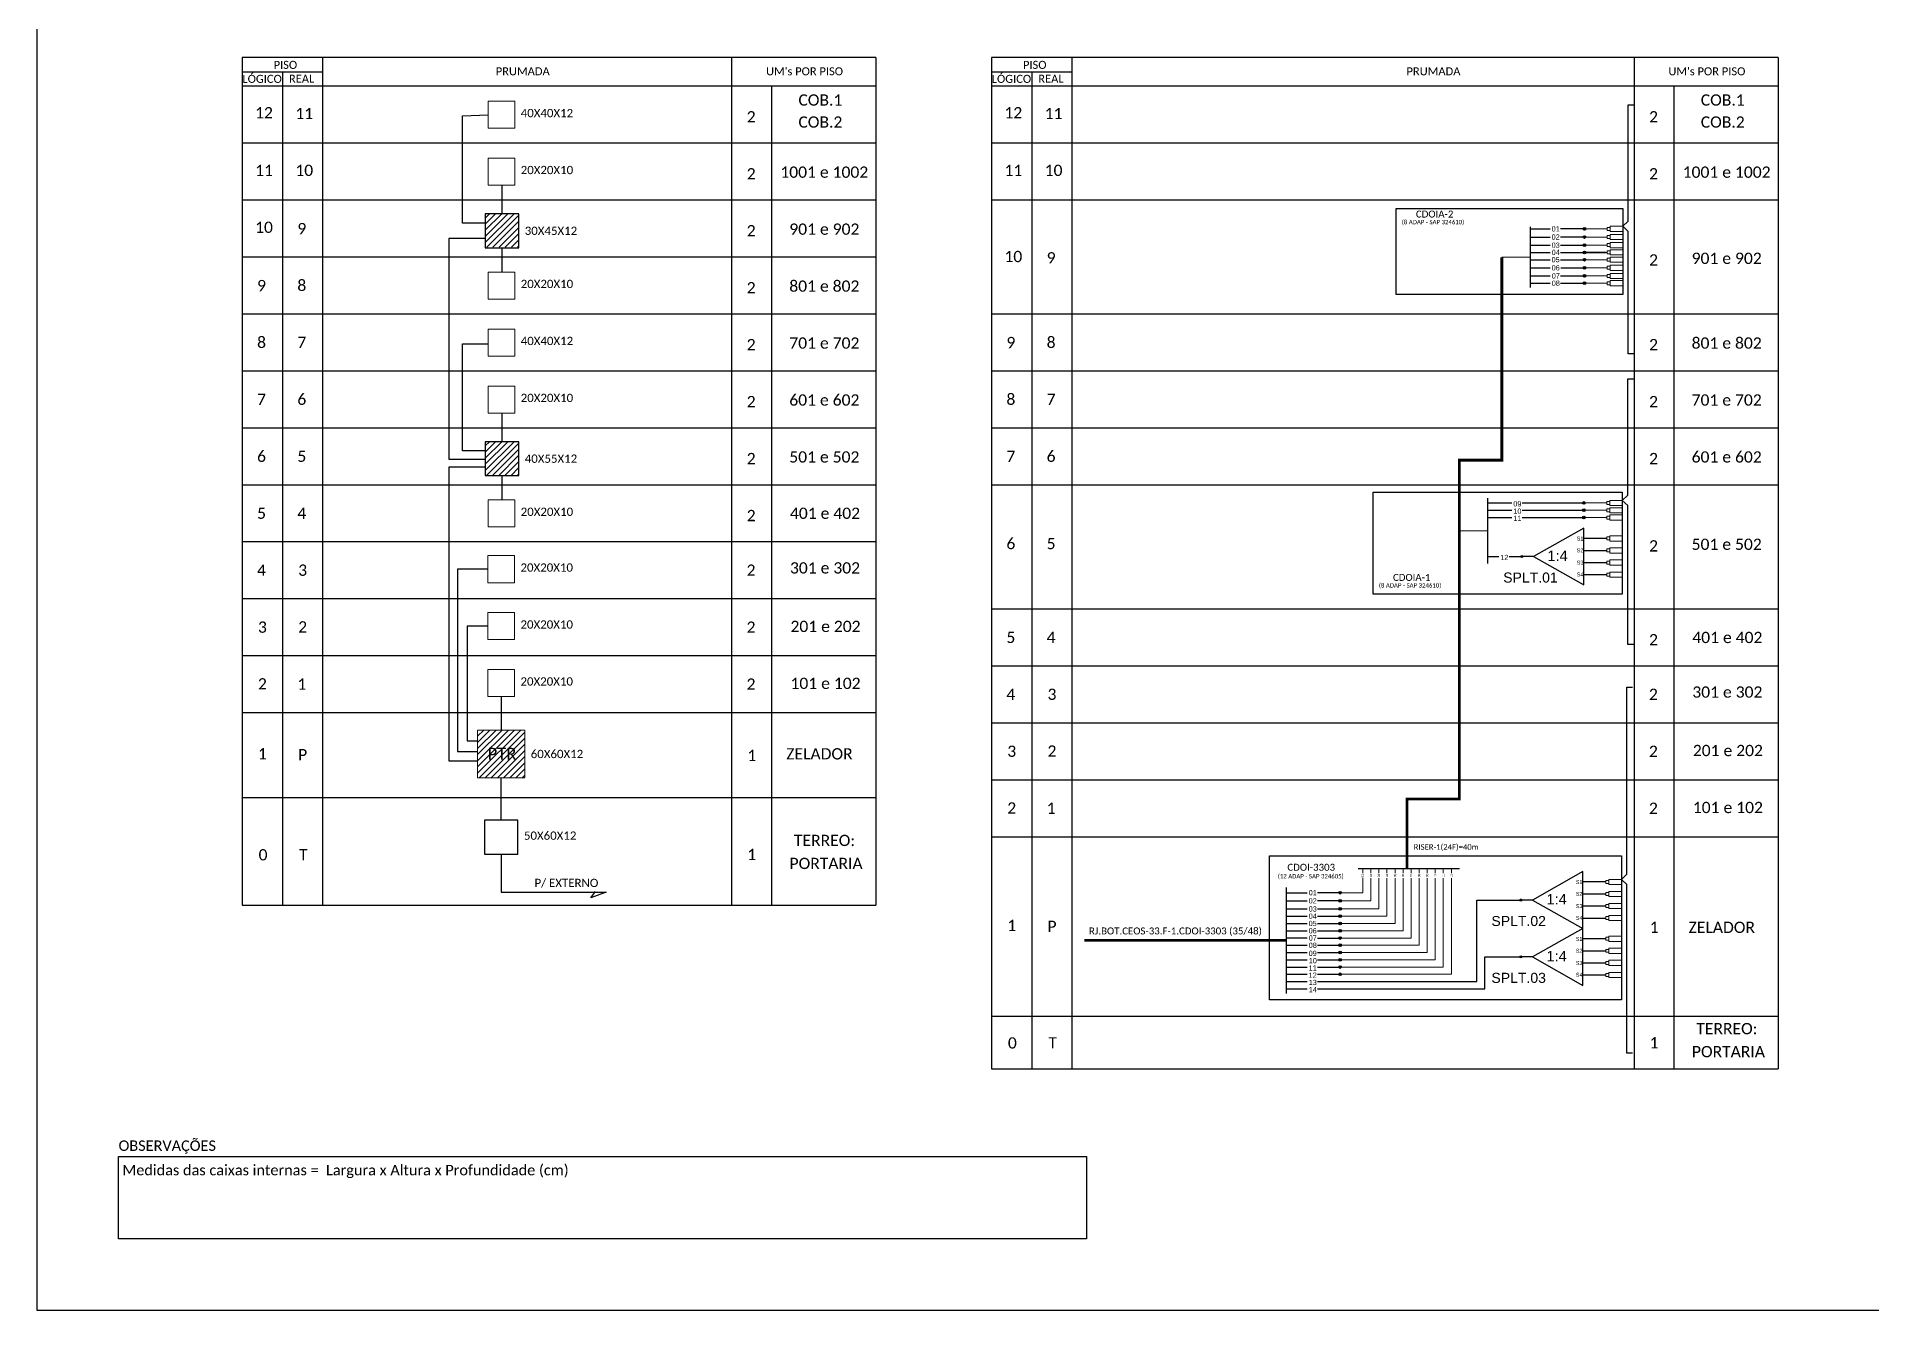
# Model space of a CAD drawing. Header units: inches. Extents: x 0 to 839, y 0 to 594.
# Drawn here: x 0 to 527, y 0 to 366 of the extents above; entities that cross this region are included whole.
import ezdxf
from ezdxf.enums import TextEntityAlignment as Align

# ---------------------------------------------------------------- set-up
doc = ezdxf.new("R2010")
doc.units = ezdxf.units.IN
doc.header["$LTSCALE"] = 0.5
doc.layers.add('SURVEYS_LEGENDAS', color=7, linetype='Continuous')
doc.styles.add('ARIAL', font='arial.ttf')
doc.styles.add('WMF-Calibri0', font='calibri.ttf')

# ---------------------------------------------------------------- blocks, each defined once
blk = doc.blocks.new('SPLT_1-4_SC-APC')
at = {"color": 1, "linetype": 'Continuous', "ltscale": 2.5}
for points in [[(-7.37, -1.53), (-17.04, -6.98), (-7.37, -12.43), (-7.37, -1.53)], [(-17.04, -6.98), (-19.26, -6.98)]]:
    blk.add_lwpolyline(points, dxfattribs=at)
at = {"color": 3, "linetype": 'Continuous', "ltscale": 2.5}
for points in [[(-2.99, -3.51), (-7.37, -3.51)], [(-7.37, -5.82), (-2.99, -5.82)], [(-7.37, -8.12), (-2.99, -8.12)], [(-7.37, -10.43), (-2.99, -10.43)]]:
    blk.add_lwpolyline(points, dxfattribs=at)
at = {"color": 3, "lineweight": 0}
for points in [[(-2.99, -3.22), (-2.41, -3.22), (-2.41, -3.8), (-2.99, -3.8)], [(-2.99, -5.53), (-2.41, -5.53), (-2.41, -6.1), (-2.99, -6.1)], [(-2.99, -7.84), (-2.41, -7.84), (-2.41, -8.41), (-2.99, -8.41)], [(-2.99, -10.14), (-2.41, -10.14), (-2.41, -10.72), (-2.99, -10.72)]]:
    blk.add_lwpolyline(points, close=True, dxfattribs=at)
for points in [[(-2.41, -3.02), (-2.41, -4)], [(-2.41, -3.02), (0, -3.02)], [(-2.41, -4), (0, -4)], [(-2.41, -5.32), (-2.41, -6.31)], [(-2.41, -5.32), (0, -5.32)], [(-2.41, -6.31), (0, -6.31)], [(-2.41, -7.63), (-2.41, -8.62)], [(-2.41, -7.63), (0, -7.63)], [(-2.41, -8.62), (0, -8.62)], [(-2.41, -9.94), (-2.41, -10.92)], [(-2.41, -9.94), (0, -9.94)], [(-2.41, -10.92), (0, -10.92)]]:
    blk.add_lwpolyline(points, dxfattribs=at)
at = {"color": 1, "style": 'ARIAL'}
for s, height, p in [('S1', 0.75, (-8.74, -3.91)), ('1:4', 2, (-14.35, -7.83)), ('S2', 0.75, (-8.74, -6.17)), ('S3', 0.75, (-8.74, -8.52)), ('S4', 0.75, (-8.74, -10.78))]:
    blk.add_text(s, height=height, dxfattribs=at).set_placement(p)

msp = doc.modelspace()

# ---------------------------------------------------------------- hatches: boundary and pattern name
h = msp.add_hatch()
h.set_pattern_fill('ANSI31', color=1, scale=10, style=0)
h.set_pattern_definition([(45, (-486.7562, -82.57), (-0.8838835, 0.8838835), [])])
h.paths.add_polyline_path([(138.43, 315.15), (128.96, 315.15), (128.96, 305.55), (138.43, 305.55)])
h.paths.add_polyline_path([(136.74, 305.75), (136.74, 305.75), (136.74, 310.89), (136.74, 310.89)], flags=24)
h = msp.add_hatch(color=3)
h.dxf.hatch_style = 1
edge = h.paths.add_edge_path()
edge.add_arc((444.95, 310.82), 0.385, 0, 360)
h = msp.add_hatch(color=3)
h.dxf.hatch_style = 1
edge = h.paths.add_edge_path()
edge.add_arc((444.95, 308.48), 0.385, 0, 360)
h = msp.add_hatch(color=3)
h.dxf.hatch_style = 1
edge = h.paths.add_edge_path()
edge.add_arc((444.95, 306.15), 0.385, 0, 360)
h = msp.add_hatch(color=3)
h.dxf.hatch_style = 1
edge = h.paths.add_edge_path()
edge.add_arc((444.95, 304.06), 0.385, 0, 360)
h = msp.add_hatch(color=3)
h.dxf.hatch_style = 1
edge = h.paths.add_edge_path()
edge.add_arc((444.95, 301.97), 0.385, 0, 360)
h = msp.add_hatch(color=3)
h.dxf.hatch_style = 1
edge = h.paths.add_edge_path()
edge.add_arc((444.95, 299.63), 0.385, 0, 360)
h = msp.add_hatch(color=3)
h.dxf.hatch_style = 1
edge = h.paths.add_edge_path()
edge.add_arc((444.95, 297.3), 0.385, 0, 360)
h = msp.add_hatch(color=3)
h.dxf.hatch_style = 1
edge = h.paths.add_edge_path()
edge.add_arc((444.95, 295.21), 0.385, 0, 360)
h = msp.add_hatch()
h.set_pattern_fill('ANSI31', color=1, scale=10, style=0)
h.set_pattern_definition([(45, (-486.7562, -148.0575), (-0.8838835, 0.8838835), [])])
h.paths.add_polyline_path([(138.43, 249.66), (128.96, 249.66), (128.96, 240.06), (138.43, 240.06)])
h.paths.add_polyline_path([(136.74, 240.26), (136.74, 240.26), (136.74, 245.41), (136.74, 245.41)], flags=24)
h = msp.add_hatch(color=3)
h.dxf.hatch_style = 1
edge = h.paths.add_edge_path()
edge.add_arc((444.8, 232.04), 0.385, 0, 360)
h = msp.add_hatch(color=3)
h.dxf.hatch_style = 1
edge = h.paths.add_edge_path()
edge.add_arc((444.8, 229.95), 0.385, 0, 360)
h = msp.add_hatch(color=3)
h.dxf.hatch_style = 1
edge = h.paths.add_edge_path()
edge.add_arc((444.8, 227.86), 0.385, 0, 360)
h = msp.add_hatch(color=3)
h.dxf.hatch_style = 1
edge = h.paths.add_edge_path()
edge.add_arc((426.96, 216.63), 0.29, 0, 360)
h = msp.add_hatch()
h.set_pattern_fill('ANSI31', color=1, scale=10, style=0)
h.set_pattern_definition([(45, (-484.8466, -230.9373), (-0.8838835, 0.8838835), [])])
h.paths.add_polyline_path([(126.77, 153.03), (140.34, 153.03), (140.34, 166.78), (126.77, 166.78)])
h.paths.add_polyline_path([(128.78, 157.38), (138.86, 157.38), (138.86, 162.53), (128.78, 162.53)], flags=24)
h = msp.add_hatch(color=3)
h.dxf.hatch_style = 1
edge = h.paths.add_edge_path()
edge.add_arc((374.7, 120.03), 0.385, 0, 360)
h = msp.add_hatch(color=3)
h.dxf.hatch_style = 1
edge = h.paths.add_edge_path()
edge.add_arc((374.7, 117.69), 0.385, 0, 360)
h = msp.add_hatch(color=3)
h.dxf.hatch_style = 1
edge = h.paths.add_edge_path()
edge.add_arc((426.69, 117.92), 0.29, 0, 360)
h = msp.add_hatch(color=3)
h.dxf.hatch_style = 1
edge = h.paths.add_edge_path()
edge.add_arc((374.7, 115.36), 0.385, 0, 360)
h = msp.add_hatch(color=3)
h.dxf.hatch_style = 1
edge = h.paths.add_edge_path()
edge.add_arc((374.7, 113.27), 0.385, 0, 360)
h = msp.add_hatch(color=3)
h.dxf.hatch_style = 1
edge = h.paths.add_edge_path()
edge.add_arc((374.7, 111.18), 0.385, 0, 360)
h = msp.add_hatch(color=3)
h.dxf.hatch_style = 1
edge = h.paths.add_edge_path()
edge.add_arc((374.7, 109.09), 0.385, 0, 360)
h = msp.add_hatch(color=3)
h.dxf.hatch_style = 1
edge = h.paths.add_edge_path()
edge.add_arc((374.7, 107), 0.385, 0, 360)
h = msp.add_hatch(color=3)
h.dxf.hatch_style = 1
edge = h.paths.add_edge_path()
edge.add_arc((374.7, 104.92), 0.385, 0, 360)
h = msp.add_hatch(color=3)
h.dxf.hatch_style = 1
edge = h.paths.add_edge_path()
edge.add_arc((374.7, 104.92), 0.385, 0, 360)
h = msp.add_hatch(color=3)
h.dxf.hatch_style = 1
edge = h.paths.add_edge_path()
edge.add_arc((374.7, 102.83), 0.385, 0, 360)
h = msp.add_hatch(color=3)
h.dxf.hatch_style = 1
edge = h.paths.add_edge_path()
edge.add_arc((374.7, 100.74), 0.385, 0, 360)
h = msp.add_hatch(color=3)
h.dxf.hatch_style = 1
edge = h.paths.add_edge_path()
edge.add_arc((426.69, 101.57), 0.29, 0, 360)
h = msp.add_hatch(color=3)
h.dxf.hatch_style = 1
edge = h.paths.add_edge_path()
edge.add_arc((374.7, 98.66), 0.385, 0, 360)
h = msp.add_hatch(color=3)
h.dxf.hatch_style = 1
edge = h.paths.add_edge_path()
edge.add_arc((374.7, 96.57), 0.385, 0, 360)

# ---------------------------------------------------------------- linework, layer by layer
at = {"color": 3}
for p, q in [((133.79, 315.15), (133.79, 323.38)), ((133.79, 298.41), (133.79, 305.39)), ((133.79, 249.66), (133.79, 257.89)), ((133.79, 232.92), (133.79, 239.9))]:
    msp.add_line(p, q, dxfattribs=at)
for points in [[(0, 0), (838.56, 0), (838.56, 594), (0, 594), (0, 0)], [(59.1, 360.12), (59.1, 116.48)], [(82.25, 116.48), (82.25, 360.12)], [(199.8, 360.12), (199.8, 116.48)], [(241.24, 360.12), (241.24, 116.48)], [(274.53, 360.12), (274.53, 69.41)], [(297.68, 69.41), (297.68, 360.12)], [(459.22, 360.12), (459.22, 69.41)], [(500.66, 360.12), (500.66, 69.41)], [(70.68, 356), (70.68, 116.48)], [(286.1, 356), (286.1, 69.41)], [(211.38, 116.48), (211.38, 351.89)], [(470.8, 69.41), (470.8, 351.89)], [(59.1, 335.52), (241.24, 335.52)], [(274.53, 335.52), (500.66, 335.52)], [(59.1, 319.15), (241.24, 319.15)], [(274.53, 319.15), (500.66, 319.15)], [(429.44, 306.14), (435.07, 306.14)], [(438.11, 306.14), (444.63, 306.14)], [(59.1, 302.78), (241.24, 302.78)], [(59.1, 286.4), (241.24, 286.4)], [(274.53, 286.4), (500.66, 286.4)], [(59.1, 270.03), (241.24, 270.03)], [(274.53, 270.03), (500.66, 270.03)], [(59.1, 253.66), (241.24, 253.66)], [(274.53, 253.66), (500.66, 253.66)], [(59.1, 237.29), (241.24, 237.29)], [(274.53, 237.29), (500.66, 237.29)], [(59.1, 220.92), (241.24, 220.92)], [(59.1, 204.55), (241.24, 204.55)], [(274.53, 201.61), (500.66, 201.61)], [(59.1, 188.17), (241.24, 188.17)], [(274.53, 185.24), (500.66, 185.24)], [(59.1, 171.8), (241.24, 171.8)], [(274.53, 168.86), (500.66, 168.86)], [(274.53, 152.49), (500.66, 152.49)], [(59.1, 147.43), (241.24, 147.43)], [(274.53, 136.12), (500.66, 136.12)], [(59.1, 116.48), (241.24, 116.48)], [(359.34, 115.35), (365.23, 115.35)], [(368.27, 115.35), (374.38, 115.35)], [(359.34, 102.83), (365.23, 102.83)], [(368.27, 102.83), (374.7, 102.83)], [(274.53, 84.55), (500.66, 84.55)], [(274.53, 69.41), (500.66, 69.41)]]:
    msp.add_lwpolyline(points)
at = {"color": 0}
for points in [[(241.24, 360.12), (59.1, 360.12)], [(500.66, 360.12), (274.53, 360.12)], [(59.1, 356), (82.25, 356)], [(274.53, 356), (297.68, 356)], [(59.1, 351.89), (241.24, 351.89)], [(274.53, 351.89), (500.66, 351.89)]]:
    msp.add_lwpolyline(points, dxfattribs=at)
at = {"color": 3}
for points in [[(128.98, 312.46), (122.37, 312.46), (122.37, 343.29), (129.79, 343.64)], [(459.23, 274.9), (457.57, 274.9), (457.57, 310.05), (456.01, 311.56), (457.57, 313.07), (457.57, 346.47), (459.22, 346.47)], [(128.98, 308.07), (118.53, 308.07), (118.53, 244.61), (128.98, 244.61)], [(429.44, 310.82), (435.07, 310.82)], [(444.95, 310.82), (438.11, 310.82)], [(128.98, 246.98), (122.37, 246.98), (122.37, 277.8), (129.79, 277.8)], [(459.07, 191.32), (457.42, 191.32), (457.42, 231.27), (455.85, 232.78), (457.42, 234.29), (457.42, 267.7), (459.07, 267.7)], [(126.77, 157.79), (118.61, 157.79), (118.61, 242.46), (128.98, 242.46)], [(129.73, 213.02), (121.01, 213.02), (121.01, 160.64), (126.77, 160.64)], [(129.73, 196.65), (123.72, 196.65), (123.72, 163.71), (126.77, 163.71)], [(133.56, 176.39), (133.56, 166.78)], [(458.8, 73.95), (457.15, 73.95), (457.15, 122.36), (455.58, 123.86), (457.15, 125.37), (457.15, 179.08), (458.8, 179.08)], [(133.56, 140.83), (133.56, 153.03)], [(359.39, 120.03), (365.23, 120.03)], [(368.24, 94.48), (414.01, 94.48), (414.01, 117.92), (426.69, 117.92)], [(374.7, 120.03), (368.27, 120.03)], [(359.34, 107.01), (365.23, 107.01)], [(368.24, 107), (375.08, 107)], [(359.34, 94.48), (365.23, 94.48)]]:
    msp.add_lwpolyline(points, dxfattribs=at)
at = {"lineweight": 0}
for points in [[(137.45, 347.52), (129.79, 347.52), (129.79, 339.75), (137.45, 339.75)], [(137.45, 331.15), (129.79, 331.15), (129.79, 323.38), (137.45, 323.38)], [(137.45, 298.41), (129.79, 298.41), (129.79, 290.64), (137.45, 290.64)], [(137.45, 282.04), (129.79, 282.04), (129.79, 274.27), (137.45, 274.27)], [(137.45, 265.66), (129.79, 265.66), (129.79, 257.89), (137.45, 257.89)], [(137.45, 232.92), (129.79, 232.92), (129.79, 225.15), (137.45, 225.15)], [(137.39, 216.9), (129.73, 216.9), (129.73, 209.13), (137.39, 209.13)], [(137.39, 200.53), (129.73, 200.53), (129.73, 192.76), (137.39, 192.76)], [(137.39, 184.16), (129.73, 184.16), (129.73, 176.39), (137.39, 176.39)]]:
    msp.add_lwpolyline(points, close=True, dxfattribs=at)
at = {"color": 1}
for points in [[(390.84, 316.69), (456.01, 316.69), (456.01, 291.98), (390.84, 291.98)], [(138.61, 315.15), (128.98, 315.15), (128.98, 305.39), (138.61, 305.39)], [(138.61, 249.66), (128.98, 249.66), (128.98, 239.9), (138.61, 239.9)], [(384.25, 235.11), (455.85, 235.11), (455.85, 205.8), (384.25, 205.8)], [(354.43, 130.63), (455.58, 130.63), (455.58, 89.22), (354.43, 89.22)]]:
    msp.add_lwpolyline(points, close=True, dxfattribs=at)
at = {"color": 5}
for points in [[(429.44, 293.99), (429.44, 311.38)], [(417.21, 214.69), (417.21, 233.45)], [(379.91, 126.94), (399.04, 126.94)], [(391.48, 126.94), (409.02, 126.94)]]:
    msp.add_lwpolyline(points, dxfattribs=at)
at = {"color": 3, "lineweight": 0}
for points in [[(451.52, 310.39), (452.38, 310.39), (452.38, 311.25), (451.52, 311.25)], [(451.52, 308.05), (452.38, 308.05), (452.38, 308.91), (451.52, 308.91)], [(451.52, 305.72), (452.38, 305.72), (452.38, 306.58), (451.52, 306.58)], [(451.52, 303.63), (452.38, 303.63), (452.38, 304.49), (451.52, 304.49)], [(451.52, 301.54), (452.39, 301.54), (452.39, 302.4), (451.52, 302.4)], [(451.52, 299.2), (452.39, 299.2), (452.39, 300.06), (451.52, 300.06)], [(451.52, 296.87), (452.39, 296.87), (452.39, 297.73), (451.52, 297.73)], [(451.52, 294.78), (452.39, 294.78), (452.39, 295.64), (451.52, 295.64)], [(451.36, 231.61), (452.23, 231.61), (452.23, 232.47), (451.36, 232.47)], [(451.36, 229.52), (452.23, 229.52), (452.23, 230.38), (451.36, 230.38)], [(451.36, 227.43), (452.23, 227.43), (452.23, 228.29), (451.36, 228.29)]]:
    msp.add_lwpolyline(points, close=True, dxfattribs=at)
for points in [[(452.38, 310.08), (452.38, 311.56)], [(452.38, 311.56), (456.01, 311.56)], [(444.95, 310.82), (451.52, 310.82)], [(444.95, 308.48), (451.52, 308.48)], [(444.95, 306.15), (451.52, 306.15)], [(452.38, 310.08), (456.01, 310.08)], [(452.38, 309.22), (456.01, 309.22)], [(452.38, 307.74), (452.38, 309.22)], [(452.38, 307.74), (456.01, 307.74)], [(452.38, 306.89), (456.01, 306.89)], [(452.38, 305.41), (452.38, 306.89)], [(444.95, 304.06), (451.52, 304.06)], [(444.95, 301.97), (451.52, 301.97)], [(452.38, 305.41), (456.01, 305.41)], [(452.38, 304.82), (456.01, 304.82)], [(452.38, 303.32), (452.38, 304.8)], [(452.38, 303.32), (456.01, 303.32)], [(452.39, 301.23), (452.39, 302.71)], [(452.39, 302.71), (456.01, 302.71)], [(452.39, 301.23), (456.01, 301.23)], [(444.95, 299.63), (451.52, 299.63)], [(444.95, 297.3), (451.52, 297.3)], [(452.39, 300.37), (456.01, 300.37)], [(452.39, 298.89), (452.39, 300.37)], [(452.39, 298.89), (456.01, 298.89)], [(452.39, 298.04), (456.01, 298.04)], [(452.39, 296.56), (452.39, 298.04)], [(452.39, 296.56), (456.01, 296.56)], [(452.39, 295.97), (456.01, 295.97)], [(452.39, 294.47), (452.39, 295.95)], [(444.95, 295.21), (451.52, 295.21)], [(452.39, 294.47), (456.01, 294.47)], [(452.23, 231.3), (452.23, 232.78)], [(452.23, 232.78), (455.85, 232.78)], [(444.8, 232.04), (451.36, 232.04)], [(444.8, 229.95), (451.36, 229.95)], [(444.8, 227.86), (451.36, 227.86)], [(452.23, 231.3), (455.85, 231.3)], [(452.23, 230.69), (455.85, 230.69)], [(452.23, 229.21), (452.23, 230.69)], [(452.23, 229.21), (455.85, 229.21)], [(452.23, 228.6), (455.85, 228.6)], [(452.23, 227.12), (452.23, 228.6)], [(452.23, 227.12), (455.85, 227.12)]]:
    msp.add_lwpolyline(points, dxfattribs=at)
at = {"color": 2}
for points in [[(429.44, 308.48), (435.07, 308.48)], [(444.95, 308.48), (438.11, 308.48)], [(359.34, 117.69), (365.23, 117.69)], [(374.7, 117.69), (368.27, 117.69)], [(359.34, 104.92), (365.23, 104.92)], [(368.24, 104.92), (375.08, 104.92)], [(370.56, 92.39), (416.32, 92.39), (416.32, 101.57), (426.69, 101.57)], [(359.34, 92.39), (365.23, 92.39)], [(368.24, 92.39), (375.08, 92.39)]]:
    msp.add_lwpolyline(points, dxfattribs=at)
at = {"color": 5, "const_width": 0.8}
for points in [[(409, 146.93), (409, 244.33), (421.23, 244.33), (421.23, 302.69)], [(393.93, 126.94), (393.93, 146.93), (409, 146.93), (409, 205.28)]]:
    msp.add_lwpolyline(points, dxfattribs=at)
at = {"color": 5, "lineweight": 0}
for points in [[(421.23, 302.69), (429.44, 302.69)], [(409, 224.04), (417.21, 224.04)], [(381.26, 126.94), (381.26, 125.63)], [(383.58, 126.94), (383.58, 125.66)], [(385.89, 126.94), (385.89, 125.66)], [(388.2, 126.94), (388.2, 125.66)], [(390.52, 126.94), (390.52, 125.66)], [(392.83, 126.94), (392.83, 125.66)], [(395.14, 126.94), (395.14, 125.66)], [(397.46, 126.94), (397.46, 125.66)], [(399.77, 126.94), (399.77, 125.66)], [(402.08, 126.94), (402.08, 125.66)], [(404.4, 126.94), (404.4, 125.66)], [(406.71, 126.94), (406.71, 125.66)], [(374.99, 111.18), (390.52, 111.18), (390.52, 124.24)], [(375.02, 113.27), (388.2, 113.27), (388.2, 124.24)], [(375.02, 115.36), (385.89, 115.36), (385.89, 124.24)], [(375.04, 117.69), (383.57, 117.69), (383.57, 124.23)], [(375.08, 107), (395.14, 107), (395.14, 124.24)], [(375.08, 109.09), (392.83, 109.09), (392.83, 124.24)], [(375.08, 104.92), (397.46, 104.93), (397.46, 124.24)], [(375.09, 102.84), (399.77, 102.84), (399.77, 124.24)], [(375.09, 100.76), (402.08, 100.76), (402.08, 124.24)], [(375.09, 96.58), (406.71, 96.58), (406.71, 124.24)], [(375.09, 98.67), (404.4, 98.67), (404.4, 124.24)], [(381.26, 124.2), (381.26, 120.03)], [(374.7, 120.03), (381.26, 120.03)], [(374.7, 117.69), (381.26, 117.69)], [(374.7, 115.36), (381.26, 115.36)], [(374.7, 113.27), (387.05, 113.27)], [(375.09, 102.84), (398.61, 102.84)]]:
    msp.add_lwpolyline(points, dxfattribs=at)
at = {"color": 150}
for points in [[(429.44, 304.06), (435.07, 304.06)], [(438.11, 304.06), (451.15, 304.06), (444.95, 304.06)], [(417.31, 232.04), (424.06, 232.04)], [(427.1, 232.04), (444.34, 232.04)], [(359.34, 113.27), (365.23, 113.27)], [(368.27, 113.27), (374.7, 113.27)], [(359.34, 100.74), (365.23, 100.74)], [(368.27, 100.74), (375.08, 100.75)]]:
    msp.add_lwpolyline(points, dxfattribs=at)
at = {"color": 1}
for points in [[(429.44, 301.97), (435.07, 301.97)], [(438.11, 301.97), (444.93, 301.97)], [(417.31, 229.95), (424.06, 229.95)], [(427.1, 229.95), (444.72, 229.95)], [(133.56, 131.07), (133.56, 120.17), (163.7, 120.17)], [(359.34, 91.09), (359.34, 121.54)], [(159.28, 118.57), (160.69, 120.4)], [(163.7, 120.17), (159.28, 118.57)], [(359.34, 111.18), (365.23, 111.18)], [(368.27, 111.18), (375.08, 111.18)], [(359.34, 104.69), (359.34, 107.94)], [(359.34, 98.66), (365.23, 98.66)], [(368.27, 98.66), (375.08, 98.66)]]:
    msp.add_lwpolyline(points, dxfattribs=at)
at = {"color": 214}
for points in [[(429.44, 299.63), (435.1, 299.63)], [(438.14, 299.63), (444.95, 299.63)], [(417.31, 227.86), (424.06, 227.86)], [(427.1, 227.86), (444.72, 227.86)], [(359.34, 109.09), (365.23, 109.09)], [(368.27, 109.09), (375.08, 109.09)], [(359.34, 96.57), (365.23, 96.57)], [(368.24, 96.57), (375.08, 96.57)]]:
    msp.add_lwpolyline(points, dxfattribs=at)
at = {"color": 44}
for points in [[(429.44, 297.3), (435.1, 297.3)], [(438.12, 297.3), (444.95, 297.3)], [(417.31, 216.63), (420.32, 216.63)], [(423.33, 216.63), (426.96, 216.63)]]:
    msp.add_lwpolyline(points, dxfattribs=at)
at = {"color": 6}
for points in [[(429.44, 295.21), (435.1, 295.21)], [(438.12, 295.21), (444.95, 295.21)]]:
    msp.add_lwpolyline(points, dxfattribs=at)
at = {"color": 1, "lineweight": 0}
msp.add_lwpolyline([(126.77, 166.78), (140.34, 166.78), (140.34, 153.03), (126.77, 153.03)], close=True, dxfattribs=at)
at = {"color": 7}
msp.add_lwpolyline([(138.37, 140.83), (128.74, 140.83), (128.74, 131.07), (138.37, 131.07)], close=True, dxfattribs=at)
at = {"color": 1, "const_width": 0.8}
msp.add_lwpolyline([(301.15, 106.32), (359.34, 106.32)], dxfattribs=at)
at = {"color": 0}
msp.add_lwpolyline([(23.56, 44.2), (301.81, 44.2), (301.81, 20.5), (23.56, 20.5)], close=True, dxfattribs=at)
at = {"color": 3}
for centre, radius in [((444.95, 310.82), 0.385), ((444.95, 308.48), 0.385), ((444.95, 306.15), 0.385), ((444.95, 304.06), 0.385), ((444.95, 301.97), 0.385), ((444.95, 299.63), 0.385), ((444.95, 297.3), 0.385), ((444.95, 295.21), 0.385), ((444.8, 232.04), 0.385), ((444.8, 229.95), 0.385), ((444.8, 227.86), 0.385), ((426.96, 216.63), 0.29), ((374.7, 120.03), 0.385), ((374.7, 117.69), 0.385), ((426.69, 117.92), 0.29), ((374.7, 115.36), 0.385), ((374.7, 113.27), 0.385), ((374.7, 111.18), 0.385), ((374.7, 109.09), 0.385), ((374.7, 107), 0.385), ((374.7, 104.92), 0.385), ((374.7, 104.92), 0.385), ((374.7, 102.83), 0.385), ((374.7, 100.74), 0.385), ((426.69, 101.57), 0.29), ((374.7, 98.66), 0.385), ((374.7, 96.57), 0.385)]:
    msp.add_circle(centre, radius, dxfattribs=at)

# ---------------------------------------------------------------- block references
at = {"color": 3, "xscale": 1.5, "yscale": 1.5, "zscale": 1.5}
for p in [(455.85, 227.11), (455.58, 128.39), (455.58, 112.04)]:
    msp.add_blockref('SPLT_1-4_SC-APC', p, dxfattribs=at)

# ---------------------------------------------------------------- texts
at = {"color": 0, "style": 'WMF-Calibri0'}
for s, p in [('     PISO', (64.06, 356.81)), ('     PISO', (279.49, 356.81)), ('  LÓGICO', (57.52, 352.79)), ('    REAL', (69.28, 352.84)), ('PRUMADA', (131.98, 354.96)), ("UM's POR PISO", (209.69, 354.96)), ('  LÓGICO', (272.95, 352.79)), ('    REAL', (284.71, 352.84)), ('PRUMADA', (393.81, 354.96)), ("UM's POR PISO", (469.11, 354.96))]:
    msp.add_text(s, height=2.3, dxfattribs=at).set_placement(p)
at = {"color": 7, "style": 'WMF-Calibri0'}
for s, height, p in [('COB.1', 3.24, (219, 346.24)), ('COB.1', 3.24, (478.42, 346.24)), ('40X40X12', 2.373, (139.15, 342.92)), ('COB.2', 3.24, (219, 339.91)), ('COB.2', 3.24, (478.42, 339.91)), ('20X20X10', 2.373, (139.15, 326.55)), ('1001 e 1002', 3.24, (213.79, 325.51)), ('1001 e 1002', 3.24, (473.21, 325.51)), ('30X45X12', 2.373, (140.31, 309.08)), ('901 e 902', 3.24, (216.37, 309.13)), ('901 e 902', 3.24, (475.79, 300.74)), ('20X20X10', 2.373, (139.15, 293.81)), ('801 e 802', 3.24, (216.37, 292.76)), ('40X40X12', 2.373, (139.15, 277.43)), ('701 e 702', 3.24, (216.37, 276.39)), ('801 e 802', 3.24, (475.79, 276.39)), ('20X20X10', 2.373, (139.15, 261.06)), ('601 e 602', 3.24, (216.37, 260.02)), ('701 e 702', 3.24, (475.79, 260.02)), ('40X55X12', 2.373, (140.31, 243.59)), ('501 e 502', 3.24, (216.37, 243.65)), ('601 e 602', 3.24, (475.79, 243.65)), ('20X20X10', 2.373, (139.15, 228.32)), ('401 e 402', 3.24, (216.56, 227.46)), ('501 e 502', 3.24, (475.79, 218.55)), ('20X20X10', 2.373, (139.09, 212.3)), ('301 e 302', 3.24, (216.56, 211.76)), ('20X20X10', 2.373, (139.09, 195.93)), ('201 e 202', 3.24, (216.71, 194.95)), ('401 e 402', 3.24, (475.98, 191.77)), ('20X20X10', 2.373, (139.09, 179.56)), ('101 e 102', 3.24, (216.71, 178.58)), ('301 e 302', 3.24, (475.98, 176.08)), ('PTR', 3.433, (129.63, 158.25)), ('60X60X12', 2.373, (142.04, 158.71)), ('ZELADOR', 3.24, (215.51, 158.32)), ('201 e 202', 3.24, (476.13, 159.27)), ('101 e 102', 3.24, (476.13, 142.9)), ('50X60X12', 2.373, (140.08, 135.24)), ('TERREO:', 3.24, (217.71, 133.43)), ('PORTARIA', 3.24, (216.44, 126.82)), ('P/ EXTERNO', 2.373, (143.12, 121.65)), ('ZELADOR', 3.24, (474.93, 108.46)), ('TERREO:', 3.24, (477.13, 79.34)), ('PORTARIA', 3.24, (475.86, 72.73))]:
    msp.add_text(s, height=height, dxfattribs=at).set_placement(p)
for s, p in [('12', (65.35, 344.2)), ('11', (76.92, 343.98)), ('12', (280.78, 344.2)), ('11', (292.35, 343.98)), ('11', (65.35, 327.61)), ('10', (76.92, 327.65)), ('11', (280.78, 327.61)), ('10', (292.35, 327.65)), ('10', (65.35, 311.28)), ('10', (280.78, 302.88))]:
    msp.add_text(s, height=3.24, dxfattribs=at).set_placement(p, align=Align.MIDDLE_CENTER)
at = {"color": 1, "style": 'WMF-Calibri0'}
for s, p in [('(8 ADAP - SAP 324610)', (401.43, 312.15)), ('(8 ADAP - SAP 324610)', (394.84, 207.73)), ('(12 ADAP - SAP 324605)', (366.28, 124.14))]:
    msp.add_text(s, height=1.25, dxfattribs=at).set_placement(p, align=Align.CENTER)
for s, p in [('CDOIA-2', (396.52, 314.08)), ('CDOIA-1', (389.93, 209.65)), ('CDOI-3303', (359.57, 126.33)), ('RJ.BOT.CEOS-33.F-1.CDOI-3303 (35/48)', (302.54, 108.03))]:
    msp.add_text(s, height=2, dxfattribs=at).set_placement(p)
at = {"style": 'ARIAL'}
for s, p in [('01', (436.71, 310.82)), ('02', (436.69, 308.48)), ('03', (436.69, 306.14)), ('05', (436.69, 301.97)), ('04', (436.71, 304.06)), ('06', (436.72, 299.63)), ('07', (436.74, 297.3)), ('08', (436.74, 295.21)), ('09', (425.68, 231.79)), ('11', (425.68, 227.61)), ('10', (425.7, 229.7)), ('12', (421.94, 216.38)), ('02', (366.85, 117.69)), ('03', (366.85, 115.35)), ('01', (366.87, 120.03)), ('05', (366.85, 111.18)), ('04', (366.87, 113.27)), ('06', (366.85, 109.09)), ('07', (366.87, 107)), ('08', (366.87, 104.92)), ('09', (366.85, 102.58)), ('10', (366.87, 100.49)), ('11', (366.85, 98.4)), ('12', (366.85, 96.32)), ('13', (366.87, 94.23)), ('14', (366.87, 92.14))]:
    msp.add_text(s, height=1.5, dxfattribs=at).set_placement(p, align=Align.MIDDLE_CENTER)
at = {"color": 5, "style": 'WMF-Calibri0'}
msp.add_text('RISER-1(24F)=40m', height=1.6, dxfattribs=at).set_placement((395.88, 132.36))
at = {"style": 'ARIAL'}
for s, p in [('01', (381.18, 124.88)), ('02', (383.6, 124.95)), ('03', (385.87, 124.95)), ('04', (388.19, 124.95)), ('05', (390.54, 124.95)), ('06', (392.81, 124.95)), ('07', (395.13, 124.95)), ('08', (397.44, 124.95)), ('09', (399.75, 124.95)), ('10', (402.11, 124.95)), ('11', (404.38, 124.95)), ('12', (406.69, 124.95))]:
    msp.add_text(s, height=0.617, rotation=90, dxfattribs=at).set_placement(p, align=Align.MIDDLE_CENTER)
at = {"style": 'WMF-Calibri0'}
msp.add_text('OBSERVAÇÕES', height=3, dxfattribs=at).set_placement((23.54, 45.82))
at = {"insert": (24.63, 41.8), "char_height": 3, "width": 277.1819, "attachment_point": 1, "style": 'WMF-Calibri0'}
msp.add_mtext('Medidas das caixas internas =  Largura x Altura x Profundidade (cm)', dxfattribs=at)
at = {"color": 7, "style": 'WMF-Calibri0'}
for tag, flags, p in [('2', 4, (205.41, 343.03)), ('2', 4, (464.83, 343.03)), ('2', 4, (205.41, 326.66)), ('2', 4, (464.83, 326.66)), ('9', 4, (76.22, 310.89)), ('2', 4, (205.41, 310.29)), ('9', 4, (291.64, 302.5)), ('2', 4, (464.83, 301.89)), ('9', 4, (64.64, 294.52)), ('8', 4, (76.22, 294.59)), ('2', 4, (205.41, 293.92)), ('8', 4, (64.64, 278.22)), ('7', 4, (76.22, 278.22)), ('9', 4, (280.07, 278.15)), ('8', 4, (291.64, 278.22)), ('2', 4, (205.41, 277.55)), ('2', 4, (464.83, 277.55)), ('7', 4, (64.64, 261.85)), ('6', 4, (76.22, 261.85)), ('2', 4, (205.41, 261.17)), ('8', 4, (280.07, 261.85)), ('7', 4, (291.64, 261.85)), ('2', 4, (464.83, 261.17)), ('6', 4, (64.64, 245.47)), ('5', 4, (76.22, 245.47)), ('2', 4, (205.41, 244.8)), ('7', 4, (280.07, 245.47)), ('6', 4, (291.64, 245.47)), ('2', 4, (464.83, 244.8)), ('5', 4, (64.64, 229.1)), ('4', 4, (76.22, 229.1)), ('2', 4, (205.41, 228.43)), ('6', 4, (280.07, 220.38)), ('5', 4, (291.64, 220.38)), ('2', 4, (464.83, 219.71)), ('4', 4, (64.64, 212.73)), ('3', 4, (76.46, 212.73)), ('2', 4, (205.37, 212.72)), ('3', 4, (64.89, 196.36)), ('2', 4, (76.46, 196.42)), ('2', 4, (205.37, 196.35)), ('5', 4, (280.07, 193.42)), ('4', 4, (291.64, 193.42)), ('2', 4, (464.83, 192.75)), ('2', 4, (64.89, 180.05)), ('1', 4, (76.22, 179.99)), ('2', 4, (205.37, 179.98)), ('4', 4, (280.07, 177.05)), ('3', 4, (291.89, 177.05)), ('2', 4, (464.79, 177.04)), ('1', 4, (64.89, 159.99)), ('P', 4, (76.46, 159.71)), ('1', 4, (205.58, 159.46)), ('3', 4, (280.32, 160.68)), ('2', 4, (291.89, 160.74)), ('2', 4, (464.79, 160.67)), ('2', 4, (280.32, 144.37)), ('1', 4, (291.64, 144.31)), ('2', 4, (464.79, 144.3)), ('0', 4, (65.08, 130.93)), ('T', 12, (76.65, 130.97)), ('1', 4, (205.56, 131.01)), ('1', 4, (280.32, 110.64)), ('P', 4, (291.89, 110.36)), ('1', 4, (465.01, 110.11)), ('0', 4, (280.5, 76.85)), ('T', 12, (292.08, 76.88)), ('1', 4, (464.98, 76.92))]:
    msp.add_attdef(tag, text='XX', height=3.24, dxfattribs=dict(at, flags=flags)).set_placement(p, align=Align.MIDDLE_CENTER)
at = {"layer": 'SURVEYS_LEGENDAS', "color": 0, "style": 'ARIAL'}
for s, p in [('SPLT.01', (421.61, 209.17)), ('SPLT.02', (418.22, 110.45)), ('SPLT.03', (418.22, 94.11))]:
    msp.add_text(s, height=2.884, dxfattribs=at).set_placement(p)

doc.saveas('drawing.dxf')
